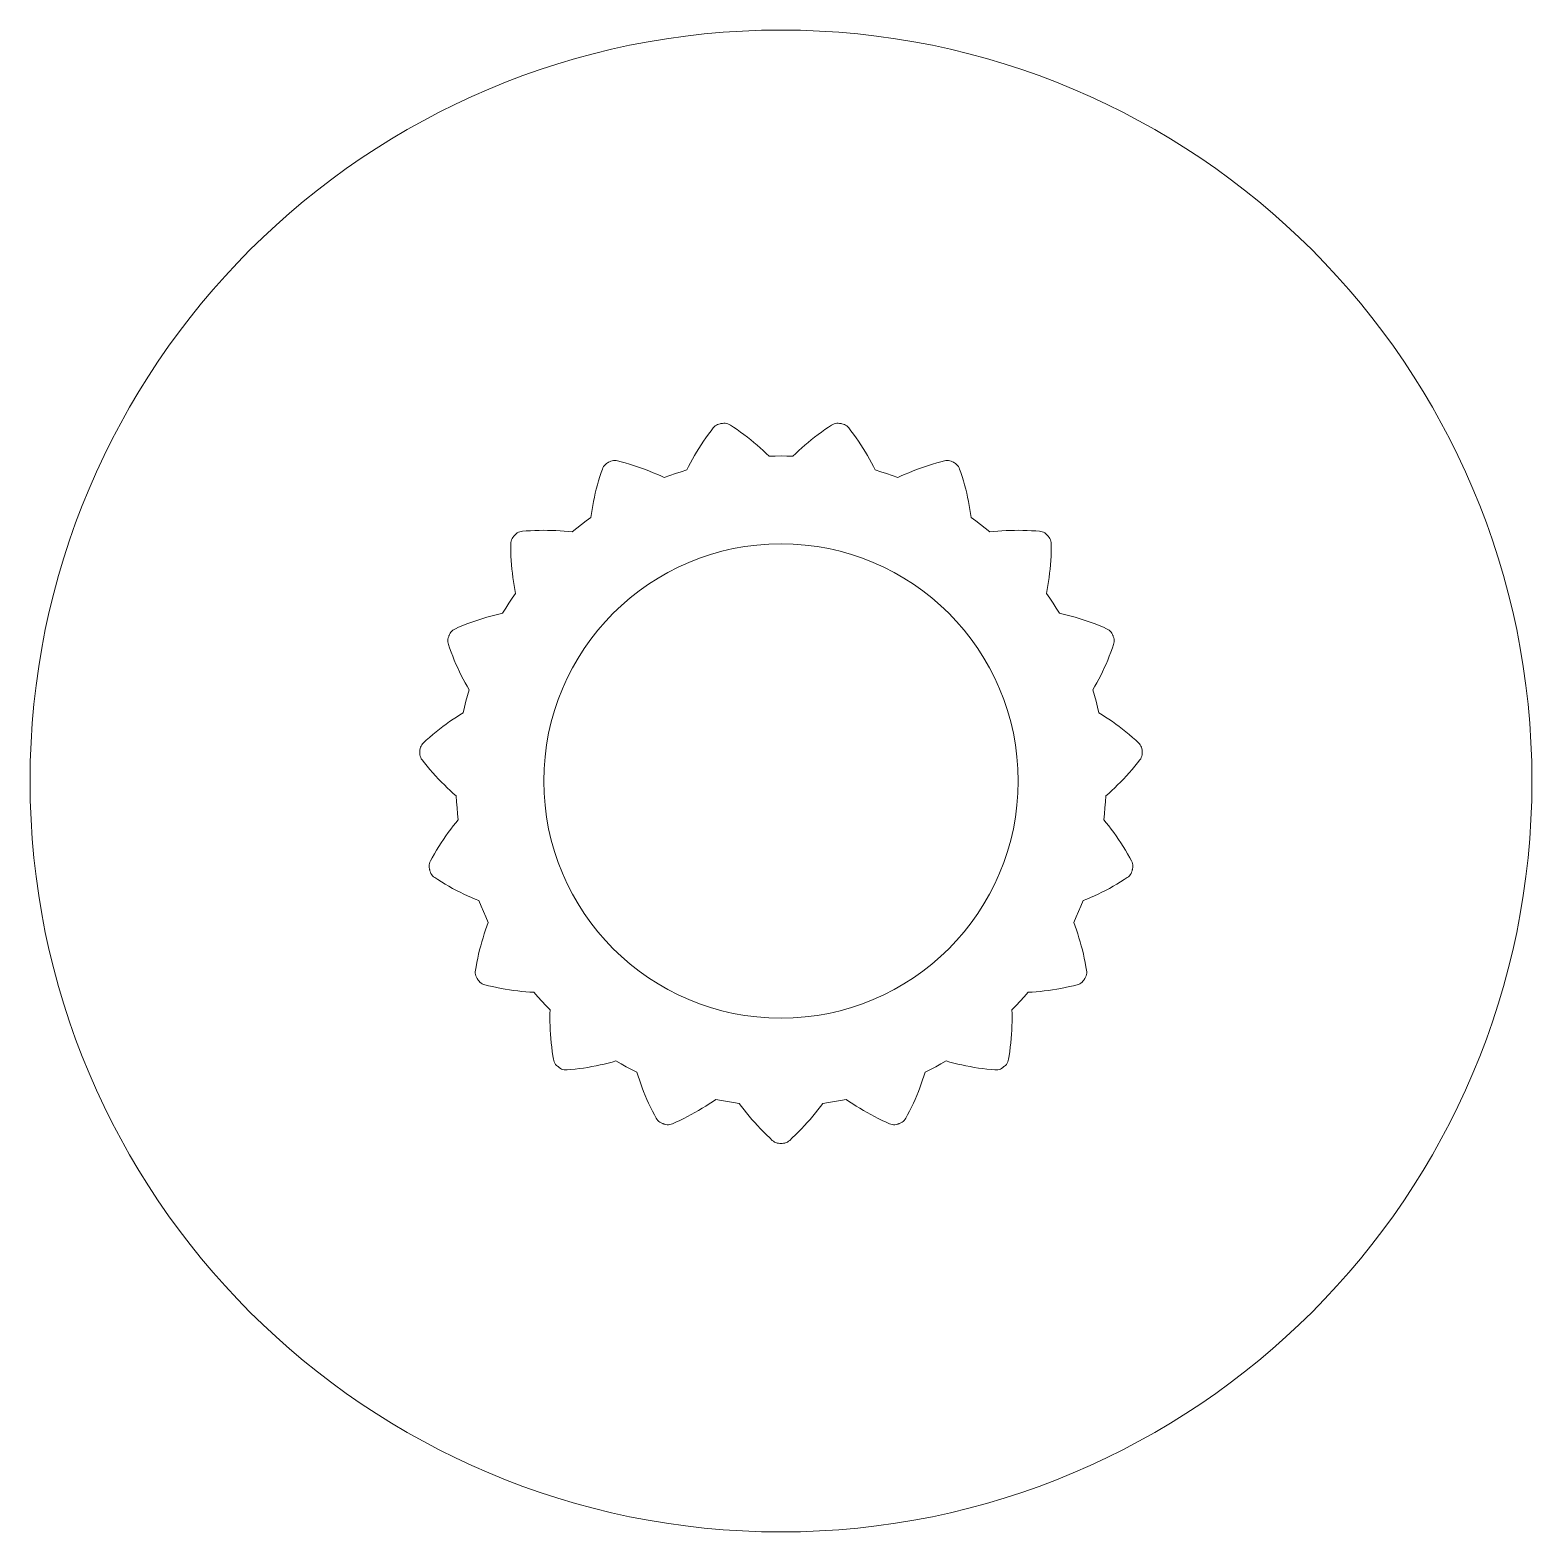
# Model space of a CAD drawing. Extents: x -22.5 to 22.5, y -22.5 to 22.5.
import ezdxf

# ---------------------------------------------------------------- set-up
doc = ezdxf.new("R2010")
doc.units = 0
doc.layers.add('KISS', color=250, linetype='CONTINUOUS', lineweight=100)

msp = doc.modelspace()

# ---------------------------------------------------------------- linework, layer by layer
at = {"layer": 'KISS', "color": 168, "linetype": 'CONTINUOUS', "lineweight": 0}
for points in [[(-2.823, 9.32), (-2.769, 9.427), (-2.712, 9.535), (-2.653, 9.641), (-2.592, 9.749), (-2.527, 9.857), (-2.462, 9.963), (-2.393, 10.069), (-2.321, 10.177), (-2.248, 10.282), (-2.173, 10.388), (-2.094, 10.493), (-2.028, 10.579)], [(-2.028, 10.579), (-2.001, 10.61), (-1.969, 10.638), (-1.935, 10.661), (-1.898, 10.681), (-1.859, 10.695), (-1.818, 10.705)], [(-1.818, 10.705), (-1.802, 10.707), (-1.787, 10.71)], [(-1.787, 10.71), (-1.772, 10.712), (-1.757, 10.715)], [(-1.757, 10.715), (-1.715, 10.719), (-1.673, 10.718), (-1.632, 10.712), (-1.591, 10.701), (-1.553, 10.685), (-1.516, 10.664)], [(-1.516, 10.664), (-1.427, 10.605), (-1.318, 10.53), (-1.212, 10.455), (-1.109, 10.379), (-1.006, 10.301), (-0.907, 10.222), (-0.81, 10.143), (-0.714, 10.062), (-0.621, 9.98), (-0.531, 9.899), (-0.442, 9.815), (-0.356, 9.732)], [(0.356, 9.732), (0.442, 9.815), (0.531, 9.899), (0.621, 9.98), (0.714, 10.062), (0.81, 10.143), (0.907, 10.222), (1.006, 10.301), (1.109, 10.379), (1.212, 10.455), (1.318, 10.53), (1.427, 10.605), (1.516, 10.664)], [(1.516, 10.664), (1.553, 10.685), (1.591, 10.701), (1.632, 10.712), (1.673, 10.718), (1.715, 10.719), (1.757, 10.715)], [(1.757, 10.715), (1.772, 10.712), (1.787, 10.71)], [(1.787, 10.71), (1.802, 10.707), (1.818, 10.705)], [(1.818, 10.705), (1.859, 10.695), (1.898, 10.681), (1.935, 10.661), (1.969, 10.638), (2.001, 10.61), (2.028, 10.579)], [(2.028, 10.579), (2.094, 10.493), (2.173, 10.388), (2.248, 10.282), (2.321, 10.177), (2.393, 10.069), (2.462, 9.963), (2.527, 9.857), (2.592, 9.749), (2.653, 9.641), (2.712, 9.535), (2.769, 9.427), (2.823, 9.32)], [(-5.353, 9.347), (-5.337, 9.386), (-5.317, 9.422), (-5.292, 9.456), (-5.263, 9.486), (-5.231, 9.512), (-5.195, 9.534)], [(-5.195, 9.534), (-5.181, 9.542), (-5.168, 9.549)], [(-5.168, 9.549), (-5.154, 9.557), (-5.14, 9.564)], [(-5.14, 9.564), (-5.102, 9.582), (-5.063, 9.594), (-5.022, 9.602), (-4.98, 9.604), (-4.938, 9.602), (-4.897, 9.594)], [(-4.897, 9.594), (-4.793, 9.567), (-4.666, 9.532), (-4.541, 9.495), (-4.419, 9.457), (-4.297, 9.416), (-4.177, 9.374), (-4.06, 9.331), (-3.942, 9.285), (-3.828, 9.238), (-3.716, 9.19), (-3.605, 9.14), (-3.497, 9.089)], [(-0.356, 9.732), (-0.178, 9.736), (0, 9.738)], [(0, 9.738), (0.178, 9.736), (0.356, 9.732)], [(3.497, 9.089), (3.605, 9.14), (3.716, 9.19), (3.828, 9.238), (3.942, 9.285), (4.06, 9.331), (4.177, 9.374), (4.297, 9.416), (4.419, 9.457), (4.541, 9.495), (4.666, 9.532), (4.793, 9.567), (4.897, 9.594)], [(4.897, 9.594), (4.938, 9.602), (4.98, 9.604), (5.022, 9.602), (5.063, 9.594), (5.102, 9.582), (5.14, 9.564)], [(5.14, 9.564), (5.154, 9.557), (5.168, 9.549)], [(5.168, 9.549), (5.181, 9.542), (5.195, 9.534)], [(5.195, 9.534), (5.231, 9.512), (5.263, 9.486), (5.292, 9.456), (5.317, 9.422), (5.337, 9.386), (5.353, 9.347)], [(-5.696, 7.898), (-5.68, 8.017), (-5.661, 8.138), (-5.64, 8.257), (-5.617, 8.379), (-5.591, 8.502), (-5.563, 8.624), (-5.533, 8.747), (-5.5, 8.872), (-5.465, 8.995), (-5.428, 9.119), (-5.388, 9.245), (-5.353, 9.347)], [(-3.497, 9.089), (-3.33, 9.151), (-3.162, 9.21)], [(-3.162, 9.21), (-2.993, 9.267), (-2.823, 9.32)], [(2.823, 9.32), (2.993, 9.267), (3.162, 9.21)], [(3.162, 9.21), (3.33, 9.151), (3.497, 9.089)], [(5.353, 9.347), (5.388, 9.245), (5.428, 9.119), (5.465, 8.995), (5.5, 8.872), (5.533, 8.747), (5.563, 8.624), (5.591, 8.502), (5.617, 8.379), (5.64, 8.257), (5.661, 8.138), (5.68, 8.017), (5.696, 7.898)], [(-6.258, 7.461), (-6.121, 7.574), (-5.981, 7.685)], [(-5.981, 7.685), (-5.84, 7.793), (-5.696, 7.898)], [(5.696, 7.898), (5.84, 7.793), (5.981, 7.685)], [(5.981, 7.685), (6.121, 7.574), (6.258, 7.461)], [(-8.098, 7.102), (-8.096, 7.144), (-8.088, 7.185), (-8.075, 7.225), (-8.058, 7.263), (-8.036, 7.298), (-8.009, 7.331)], [(-8.009, 7.331), (-7.999, 7.342), (-7.988, 7.354)], [(-7.988, 7.354), (-7.978, 7.365), (-7.967, 7.377)], [(-7.967, 7.377), (-7.937, 7.406), (-7.904, 7.431), (-7.867, 7.451), (-7.828, 7.467), (-7.788, 7.478), (-7.747, 7.484)], [(-7.747, 7.484), (-7.639, 7.492), (-7.508, 7.5), (-7.378, 7.506), (-7.25, 7.509), (-7.121, 7.511), (-6.994, 7.51), (-6.869, 7.507), (-6.744, 7.502), (-6.62, 7.495), (-6.499, 7.485), (-6.378, 7.474), (-6.258, 7.461)], [(6.258, 7.461), (6.378, 7.474), (6.499, 7.485), (6.62, 7.495), (6.744, 7.502), (6.869, 7.507), (6.994, 7.51), (7.121, 7.511), (7.25, 7.509), (7.378, 7.506), (7.508, 7.5), (7.639, 7.492), (7.747, 7.484)], [(7.747, 7.484), (7.788, 7.478), (7.828, 7.467), (7.867, 7.451), (7.904, 7.431), (7.937, 7.406), (7.967, 7.377)], [(7.967, 7.377), (7.978, 7.365), (7.988, 7.354)], [(7.988, 7.354), (7.999, 7.342), (8.009, 7.331)], [(8.009, 7.331), (8.036, 7.298), (8.058, 7.263), (8.075, 7.225), (8.088, 7.185), (8.096, 7.144), (8.098, 7.102)], [(-7.952, 5.621), (-7.975, 5.739), (-7.996, 5.859), (-8.016, 5.979), (-8.033, 6.101), (-8.049, 6.226), (-8.062, 6.35), (-8.073, 6.477), (-8.082, 6.605), (-8.09, 6.733), (-8.095, 6.863), (-8.097, 6.995), (-8.098, 7.102)], [(8.098, 7.102), (8.097, 6.995), (8.095, 6.863), (8.09, 6.733), (8.082, 6.605), (8.073, 6.477), (8.062, 6.35), (8.049, 6.226), (8.033, 6.101), (8.016, 5.979), (7.996, 5.859), (7.975, 5.739), (7.952, 5.621)], [(-8.152, 5.326), (-8.054, 5.475), (-7.952, 5.621)], [(7.952, 5.621), (8.054, 5.475), (8.152, 5.326)], [(-9.757, 4.563), (-9.658, 4.606), (-9.536, 4.656), (-9.415, 4.704), (-9.296, 4.748), (-9.174, 4.792), (-9.054, 4.832), (-8.935, 4.87), (-8.814, 4.906), (-8.695, 4.939), (-8.577, 4.97), (-8.459, 4.998), (-8.342, 5.024)], [(-8.342, 5.024), (-8.249, 5.176), (-8.152, 5.326)], [(8.152, 5.326), (8.249, 5.176), (8.342, 5.024)], [(8.342, 5.024), (8.459, 4.998), (8.577, 4.97), (8.695, 4.939), (8.814, 4.906), (8.935, 4.87), (9.054, 4.832), (9.174, 4.792), (9.296, 4.748), (9.415, 4.704), (9.536, 4.656), (9.658, 4.606), (9.757, 4.563)], [(-9.931, 4.39), (-9.912, 4.427), (-9.888, 4.462), (-9.86, 4.493), (-9.829, 4.521), (-9.794, 4.544), (-9.757, 4.563)], [(9.757, 4.563), (9.794, 4.544), (9.829, 4.521), (9.86, 4.493), (9.888, 4.462), (9.912, 4.427), (9.931, 4.39)], [(-9.966, 4.088), (-9.977, 4.128), (-9.983, 4.17), (-9.984, 4.211), (-9.979, 4.253), (-9.97, 4.294), (-9.956, 4.333)], [(-9.346, 2.734), (-9.406, 2.838), (-9.466, 2.945), (-9.523, 3.052), (-9.579, 3.162), (-9.634, 3.275), (-9.687, 3.388), (-9.739, 3.504), (-9.789, 3.623), (-9.837, 3.742), (-9.884, 3.863), (-9.93, 3.986), (-9.966, 4.088)], [(-9.956, 4.333), (-9.95, 4.347), (-9.943, 4.362)], [(-9.943, 4.362), (-9.937, 4.376), (-9.931, 4.39)], [(9.966, 4.088), (9.93, 3.986), (9.884, 3.863), (9.837, 3.742), (9.789, 3.623), (9.739, 3.504), (9.687, 3.388), (9.634, 3.275), (9.579, 3.162), (9.523, 3.052), (9.466, 2.945), (9.406, 2.838), (9.346, 2.734)], [(9.931, 4.39), (9.937, 4.376), (9.943, 4.362)], [(9.943, 4.362), (9.95, 4.347), (9.956, 4.333)], [(9.956, 4.333), (9.97, 4.294), (9.979, 4.253), (9.984, 4.211), (9.983, 4.17), (9.977, 4.128), (9.966, 4.088)], [(-9.44, 2.391), (-9.395, 2.563), (-9.346, 2.734)], [(9.346, 2.734), (9.395, 2.563), (9.44, 2.391)], [(-9.521, 2.044), (-9.482, 2.217), (-9.44, 2.391)], [(9.44, 2.391), (9.482, 2.217), (9.521, 2.044)], [(-10.71, 1.148), (-10.63, 1.22), (-10.531, 1.307), (-10.433, 1.392), (-10.334, 1.473), (-10.233, 1.553), (-10.132, 1.63), (-10.032, 1.705), (-9.929, 1.778), (-9.827, 1.848), (-9.726, 1.915), (-9.623, 1.981), (-9.521, 2.044)], [(9.521, 2.044), (9.623, 1.981), (9.726, 1.915), (9.827, 1.848), (9.929, 1.778), (10.032, 1.705), (10.132, 1.63), (10.233, 1.553), (10.334, 1.473), (10.433, 1.392), (10.531, 1.307), (10.63, 1.22), (10.71, 1.148)], [(-10.821, 0.897), (-10.82, 0.912), (-10.818, 0.928)], [(-10.818, 0.928), (-10.812, 0.969), (-10.801, 1.009), (-10.785, 1.048), (-10.764, 1.084), (-10.739, 1.118), (-10.71, 1.148)], [(10.71, 1.148), (10.739, 1.118), (10.764, 1.084), (10.785, 1.048), (10.801, 1.009), (10.812, 0.969), (10.818, 0.928)], [(10.818, 0.928), (10.82, 0.912), (10.821, 0.897)], [(-10.753, 0.631), (-10.777, 0.665), (-10.796, 0.702), (-10.81, 0.742), (-10.82, 0.782), (-10.824, 0.824), (-10.823, 0.866)], [(-10.823, 0.866), (-10.822, 0.881), (-10.821, 0.897)], [(-9.728, -0.449), (-9.818, -0.37), (-9.909, -0.288), (-9.998, -0.205), (-10.087, -0.119), (-10.175, -0.03), (-10.262, 0.059), (-10.349, 0.152), (-10.435, 0.248), (-10.519, 0.345), (-10.603, 0.444), (-10.686, 0.546), (-10.753, 0.631)], [(10.753, 0.631), (10.686, 0.546), (10.603, 0.444), (10.519, 0.345), (10.435, 0.248), (10.349, 0.152), (10.262, 0.059), (10.175, -0.03), (10.087, -0.119), (9.998, -0.205), (9.909, -0.288), (9.818, -0.37), (9.728, -0.449)], [(10.823, 0.866), (10.824, 0.824), (10.82, 0.782), (10.81, 0.742), (10.796, 0.702), (10.777, 0.665), (10.753, 0.631)], [(10.821, 0.897), (10.822, 0.881), (10.823, 0.866)], [(-9.705, -0.804), (-9.718, -0.626), (-9.728, -0.449)], [(9.728, -0.449), (9.718, -0.626), (9.705, -0.804)], [(-9.669, -1.159), (-9.688, -0.982), (-9.705, -0.804)], [(9.705, -0.804), (9.688, -0.982), (9.669, -1.159)], [(-10.503, -2.392), (-10.451, -2.298), (-10.385, -2.183), (-10.319, -2.071), (-10.252, -1.962), (-10.183, -1.854), (-10.112, -1.748), (-10.042, -1.645), (-9.969, -1.542), (-9.895, -1.443), (-9.821, -1.347), (-9.745, -1.251), (-9.669, -1.159)], [(9.669, -1.159), (9.745, -1.251), (9.821, -1.347), (9.895, -1.443), (9.969, -1.542), (10.042, -1.645), (10.112, -1.748), (10.183, -1.854), (10.252, -1.962), (10.319, -2.071), (10.385, -2.183), (10.451, -2.298), (10.503, -2.392)], [(-10.533, -2.635), (-10.541, -2.594), (-10.543, -2.552), (-10.541, -2.511), (-10.533, -2.47), (-10.52, -2.43), (-10.503, -2.392)], [(-10.526, -2.665), (-10.53, -2.65), (-10.533, -2.635)], [(-10.518, -2.696), (-10.522, -2.681), (-10.526, -2.665)], [(-10.375, -2.895), (-10.409, -2.87), (-10.439, -2.841), (-10.465, -2.809), (-10.487, -2.773), (-10.505, -2.735), (-10.518, -2.696)], [(10.518, -2.696), (10.505, -2.735), (10.487, -2.773), (10.465, -2.809), (10.439, -2.841), (10.409, -2.87), (10.375, -2.895)], [(10.503, -2.392), (10.52, -2.43), (10.533, -2.47), (10.541, -2.511), (10.543, -2.552), (10.541, -2.594), (10.533, -2.635)], [(10.526, -2.665), (10.522, -2.681), (10.518, -2.696)], [(10.533, -2.635), (10.53, -2.65), (10.526, -2.665)], [(-9.055, -3.583), (-9.166, -3.538), (-9.278, -3.49), (-9.389, -3.44), (-9.501, -3.388), (-9.614, -3.333), (-9.725, -3.276), (-9.838, -3.216), (-9.95, -3.154), (-10.061, -3.09), (-10.173, -3.023), (-10.285, -2.953), (-10.375, -2.895)], [(10.375, -2.895), (10.285, -2.953), (10.173, -3.023), (10.061, -3.09), (9.95, -3.154), (9.838, -3.216), (9.725, -3.276), (9.614, -3.333), (9.501, -3.388), (9.389, -3.44), (9.278, -3.49), (9.166, -3.538), (9.055, -3.583)], [(-8.918, -3.912), (-8.988, -3.748), (-9.055, -3.583)], [(9.055, -3.583), (8.988, -3.748), (8.918, -3.912)], [(-8.769, -4.235), (-8.845, -4.074), (-8.918, -3.912)], [(8.918, -3.912), (8.845, -4.074), (8.769, -4.235)], [(-9.157, -5.672), (-9.138, -5.566), (-9.114, -5.437), (-9.087, -5.31), (-9.059, -5.185), (-9.029, -5.059), (-8.997, -4.937), (-8.963, -4.816), (-8.928, -4.696), (-8.89, -4.578), (-8.852, -4.463), (-8.811, -4.348), (-8.769, -4.235)], [(8.769, -4.235), (8.811, -4.348), (8.852, -4.463), (8.89, -4.578), (8.928, -4.696), (8.963, -4.816), (8.997, -4.937), (9.029, -5.059), (9.059, -5.185), (9.087, -5.31), (9.114, -5.437), (9.138, -5.566), (9.157, -5.672)], [(-9.107, -5.913), (-9.127, -5.876), (-9.143, -5.838), (-9.154, -5.797), (-9.16, -5.756), (-9.161, -5.714), (-9.157, -5.672)], [(9.157, -5.672), (9.161, -5.714), (9.16, -5.756), (9.154, -5.797), (9.143, -5.838), (9.127, -5.876), (9.107, -5.913)], [(-9.09, -5.939), (-9.098, -5.926), (-9.107, -5.913)], [(-9.073, -5.965), (-9.081, -5.952), (-9.09, -5.939)], [(-8.873, -6.107), (-8.913, -6.094), (-8.951, -6.077), (-8.986, -6.055), (-9.019, -6.028), (-9.048, -5.998), (-9.073, -5.965)], [(-7.401, -6.329), (-7.521, -6.322), (-7.642, -6.314), (-7.763, -6.303), (-7.886, -6.289), (-8.011, -6.274), (-8.135, -6.256), (-8.26, -6.236), (-8.387, -6.214), (-8.513, -6.189), (-8.64, -6.162), (-8.768, -6.133), (-8.873, -6.107)], [(8.873, -6.107), (8.768, -6.133), (8.64, -6.162), (8.513, -6.189), (8.387, -6.214), (8.26, -6.236), (8.135, -6.256), (8.011, -6.274), (7.886, -6.289), (7.763, -6.303), (7.642, -6.314), (7.521, -6.322), (7.401, -6.329)], [(9.073, -5.965), (9.048, -5.998), (9.019, -6.028), (8.986, -6.055), (8.951, -6.077), (8.913, -6.094), (8.873, -6.107)], [(9.09, -5.939), (9.081, -5.952), (9.073, -5.965)], [(9.107, -5.913), (9.098, -5.926), (9.09, -5.939)], [(-7.165, -6.595), (-7.284, -6.463), (-7.401, -6.329)], [(-6.918, -6.853), (-7.043, -6.725), (-7.165, -6.595)], [(7.165, -6.595), (7.043, -6.725), (6.918, -6.853)], [(7.401, -6.329), (7.284, -6.463), (7.165, -6.595)], [(-6.819, -8.338), (-6.836, -8.232), (-6.855, -8.102), (-6.871, -7.973), (-6.885, -7.845), (-6.897, -7.717), (-6.907, -7.59), (-6.914, -7.466), (-6.919, -7.34), (-6.922, -7.216), (-6.923, -7.095), (-6.922, -6.973), (-6.918, -6.853)], [(6.918, -6.853), (6.922, -6.973), (6.923, -7.095), (6.922, -7.216), (6.919, -7.34), (6.914, -7.466), (6.907, -7.59), (6.897, -7.717), (6.885, -7.845), (6.871, -7.973), (6.855, -8.102), (6.836, -8.232), (6.819, -8.338)], [(-6.694, -8.549), (-6.725, -8.522), (-6.752, -8.49), (-6.776, -8.456), (-6.795, -8.418), (-6.809, -8.379), (-6.819, -8.338)], [(-6.669, -8.568), (-6.681, -8.559), (-6.694, -8.549)], [(-4.945, -8.389), (-5.06, -8.422), (-5.178, -8.453), (-5.296, -8.482), (-5.417, -8.509), (-5.54, -8.535), (-5.663, -8.559), (-5.788, -8.58), (-5.915, -8.6), (-6.042, -8.618), (-6.171, -8.634), (-6.302, -8.647), (-6.409, -8.657)], [(-4.635, -8.564), (-4.791, -8.478), (-4.945, -8.389)], [(4.945, -8.389), (4.791, -8.478), (4.635, -8.564)], [(6.409, -8.657), (6.302, -8.647), (6.171, -8.634), (6.042, -8.618), (5.915, -8.6), (5.788, -8.58), (5.663, -8.559), (5.54, -8.535), (5.417, -8.509), (5.296, -8.482), (5.178, -8.453), (5.06, -8.422), (4.945, -8.389)], [(6.694, -8.549), (6.681, -8.559), (6.669, -8.568)], [(6.819, -8.338), (6.809, -8.379), (6.795, -8.418), (6.776, -8.456), (6.752, -8.49), (6.725, -8.522), (6.694, -8.549)], [(-6.645, -8.587), (-6.657, -8.578), (-6.669, -8.568)], [(-6.409, -8.657), (-6.451, -8.658), (-6.493, -8.654), (-6.533, -8.644), (-6.573, -8.63), (-6.61, -8.611), (-6.645, -8.587)], [(-4.318, -8.728), (-4.477, -8.648), (-4.635, -8.564)], [(-3.742, -10.101), (-3.792, -10.006), (-3.853, -9.888), (-3.91, -9.772), (-3.965, -9.656), (-4.018, -9.538), (-4.068, -9.422), (-4.115, -9.306), (-4.161, -9.189), (-4.204, -9.073), (-4.244, -8.958), (-4.283, -8.843), (-4.318, -8.728)], [(4.318, -8.728), (4.283, -8.843), (4.244, -8.958), (4.204, -9.073), (4.161, -9.189), (4.115, -9.306), (4.068, -9.422), (4.018, -9.538), (3.965, -9.656), (3.91, -9.772), (3.853, -9.888), (3.792, -10.006), (3.742, -10.101)], [(4.635, -8.564), (4.477, -8.648), (4.318, -8.728)], [(6.645, -8.587), (6.61, -8.611), (6.573, -8.63), (6.533, -8.644), (6.493, -8.654), (6.451, -8.658), (6.409, -8.657)], [(6.669, -8.568), (6.657, -8.578), (6.645, -8.587)], [(-1.953, -9.54), (-2.052, -9.609), (-2.153, -9.676), (-2.255, -9.742), (-2.36, -9.807), (-2.468, -9.872), (-2.577, -9.934), (-2.688, -9.995), (-2.802, -10.055), (-2.916, -10.113), (-3.033, -10.17), (-3.153, -10.225), (-3.251, -10.269)], [(-1.603, -9.605), (-1.778, -9.574), (-1.953, -9.54)], [(-1.25, -9.658), (-1.427, -9.633), (-1.603, -9.605)], [(-0.26, -10.768), (-0.338, -10.695), (-0.433, -10.603), (-0.525, -10.512), (-0.614, -10.42), (-0.703, -10.326), (-0.788, -10.232), (-0.871, -10.138), (-0.952, -10.042), (-1.03, -9.947), (-1.105, -9.851), (-1.179, -9.754), (-1.25, -9.658)], [(1.25, -9.658), (1.179, -9.754), (1.105, -9.851), (1.03, -9.947), (0.952, -10.042), (0.871, -10.138), (0.788, -10.232), (0.703, -10.326), (0.614, -10.42), (0.525, -10.512), (0.433, -10.603), (0.338, -10.695), (0.26, -10.768)], [(1.603, -9.605), (1.427, -9.633), (1.25, -9.658)], [(1.953, -9.54), (1.778, -9.574), (1.603, -9.605)], [(3.251, -10.269), (3.153, -10.225), (3.033, -10.17), (2.916, -10.113), (2.802, -10.055), (2.688, -9.995), (2.577, -9.934), (2.468, -9.872), (2.36, -9.807), (2.255, -9.742), (2.153, -9.676), (2.052, -9.609), (1.953, -9.54)], [(-3.555, -10.26), (-3.594, -10.243), (-3.63, -10.223), (-3.663, -10.198), (-3.693, -10.169), (-3.72, -10.136), (-3.742, -10.101)], [(-3.526, -10.27), (-3.54, -10.265), (-3.555, -10.26)], [(-3.496, -10.28), (-3.511, -10.275), (-3.526, -10.27)], [(-3.251, -10.269), (-3.29, -10.284), (-3.331, -10.293), (-3.373, -10.297), (-3.414, -10.297), (-3.456, -10.291), (-3.496, -10.28)], [(3.496, -10.28), (3.456, -10.291), (3.414, -10.297), (3.373, -10.297), (3.331, -10.293), (3.29, -10.284), (3.251, -10.269)], [(3.526, -10.27), (3.511, -10.275), (3.496, -10.28)], [(3.555, -10.26), (3.54, -10.265), (3.526, -10.27)], [(3.742, -10.101), (3.72, -10.136), (3.693, -10.169), (3.663, -10.198), (3.63, -10.223), (3.594, -10.243), (3.555, -10.26)], [(-0.031, -10.858), (-0.073, -10.855), (-0.114, -10.847), (-0.154, -10.835), (-0.192, -10.817), (-0.227, -10.795), (-0.26, -10.768)], [(0.26, -10.768), (0.227, -10.795), (0.192, -10.817), (0.154, -10.835), (0.114, -10.847), (0.073, -10.855), (0.031, -10.858)], [(0, -10.858), (-0.016, -10.858), (-0.031, -10.858)], [(0.031, -10.858), (0.016, -10.858), (0, -10.858)]]:
    msp.add_lwpolyline(points, dxfattribs=at)
msp.add_circle((0, 0), 22.5, dxfattribs=at)
at = {"layer": 'KISS', "color": 5, "linetype": 'CONTINUOUS', "lineweight": 0}
msp.add_circle((0, 0), 7.107, dxfattribs=at)

doc.saveas('drawing.dxf')
